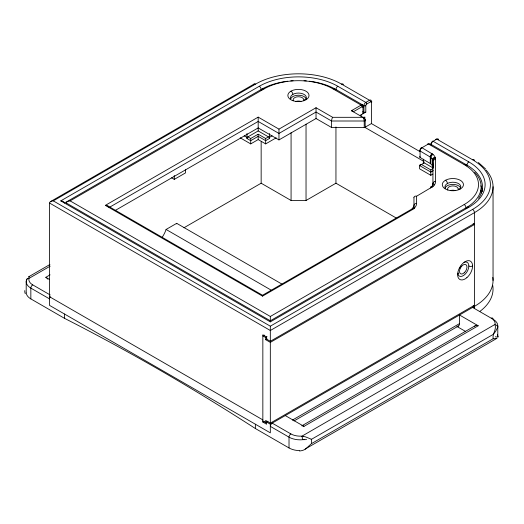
<?xml version="1.0" encoding="UTF-8"?>
<svg xmlns="http://www.w3.org/2000/svg" width="524" height="524" viewBox="0 0 524 524"><rect width="100%" height="100%" fill="white"/><g stroke="black" fill="none" stroke-linecap="round" stroke-linejoin="round"><path stroke-width="0.79" d="M26.2 281.44L26.2 292.569M262.537 295.503L262.537 296.132L414.117 208.618L414.674 207.766A2.646 1.972 38.1 0 0 412.257 209.299L412.237 209.338M493.045 186.741L493.045 280.445M497.8 336.408L497.793 325.974M492.829 277.412A63.463 36.641 0 0 1 474.456 306.35L270.325 424.204L270.325 432.844L49.544 305.381L49.544 203.037L49.983 202.022L51.345 201.19L53.284 200.875L255.548 84.102A60.764 35.082 0 0 1 341.543 84.115M66.371 203.443L66.555 202.375L67.472 201.511L70.111 200.875L263.958 88.962A48.909 28.237 0 0 1 333.14 88.962A2.646 1.526 -60 0 1 334.987 89.663M435.601 158.215A2.666 2.155 -13.6 0 0 432.935 160.58L432.909 168.08L432.621 159.971A2.646 2.089 -24.7 0 1 435.182 157.423L435.601 158.209L435.595 181.448A15.825 9.137 0 0 1 434.389 184.965M50.094 297.056A2.646 1.526 -60 0 0 49.544 298.903L30.844 288.108A15.864 9.163 0 0 1 26.357 280.333L27.523 278.493M497.328 328.089L495.645 331.358L493.156 334.423L311.459 439.322L311.066 439.138M496.628 338.497L493.156 338.74L311.459 443.638L306.226 448.426M430.728 187.867L430.78 187.808A2.646 1.873 44.8 0 1 433.079 186.413L416.606 196.218A2.771 2.089 35.6 0 0 413.888 197.725M412.264 209.299L412.414 209.128A2.646 1.906 42.6 0 1 414.753 207.681A16.159 9.327 0 0 0 416.613 203.384L416.606 196.218M50.409 201.655L254.225 83.971M478.523 198.301A52.885 30.536 0 0 0 466.976 165.145L431.239 144.519A1.323 0.766 0 0 1 431.239 143.438A1.317 0.76 -60 0 1 432.176 141.821A1.323 0.766 60 0 1 433.112 141.277L468.842 161.909A55.518 32.049 0 0 1 468.842 207.249L270.325 321.867L60.764 200.875L259.288 86.263A55.518 32.049 0 0 1 337.816 86.263L365.798 102.416A1.323 0.766 60 0 1 366.735 104.034A1.317 0.76 -60 0 0 365.798 105.652L365.798 112.129L360.23 115.346M64.504 203.037L261.155 89.499A52.885 30.536 0 0 1 287.715 81.207M262.537 296.132L105.337 205.369L258.188 117.127L278.964 129.127L316.031 107.728L332.648 117.317L362.903 117.317A1.323 0.766 -60 0 1 363.839 117.861L364.278 118.169M109.739 207.144L258.188 121.444L278.964 133.443L316.031 112.044L331.548 121.005L364.226 121.005A1.323 0.766 0 0 0 365.444 120.533A1.323 0.766 0 0 0 365.163 119.701L365.163 126.179A1.323 0.766 0 0 1 365.444 127.011A1.323 0.766 0 0 1 364.226 127.483L331.548 127.483L316.031 118.522L278.964 139.921L258.188 127.922L115.064 210.55M171.584 177.826L174.282 179.385L185.503 172.907L185.503 169.776M246.968 138.5A1.323 0.766 -60 0 1 247.898 136.882L258.188 130.941L268.471 136.882A1.323 0.766 60 0 1 269.401 138.5L265.661 140.661L258.188 136.338L250.708 140.661L246.968 138.5L246.968 133.509M240.189 137.825L250.708 143.897L258.188 139.581L265.661 143.897L276.181 137.825M268.471 136.882L265.661 138.5L258.188 134.183L250.708 138.5L247.898 136.882M269.401 137.419L272.126 135.847M50.245 294.986L32.717 284.866A13.218 7.631 0 0 1 28.912 278.722L28.794 276.711L49.931 264.502M50.173 266.153L28.977 278.388A2.646 2.135 13.9 0 0 26.357 280.333M47.854 279.194A5.286 3.052 60 0 0 45.804 277.307L50.055 274.858M353.314 111.782L362.058 106.732A1.317 0.76 -60 0 1 362.988 107.276M366.735 104.034L370.475 101.872A1.317 0.76 -60 0 1 371.405 102.416A1.323 0.766 0 0 0 371.405 101.335A2.646 1.526 -60 0 0 369.538 100.254L341.556 84.102A2.646 1.526 -60 0 1 343.358 84.633M50.127 296.407L49.544 296.741L262.845 419.888M162.034 237.477A18.51 10.69 -60 0 0 166.082 229.46L176.693 223.335L282.312 284.309M363.617 117.71L364.861 116.99L364.861 118.581M183.95 227.776L261.155 183.203L291.075 200.476L306.036 200.476L335.95 183.203L396.688 218.272M419.96 151.606L371.405 123.572L364.861 127.352L423.975 161.477M421.008 148.266A1.323 0.766 60 0 1 421.944 147.729L432.955 154.351A2.646 1.86 -45.6 0 0 430.676 157.292L430.676 163.763L420.071 157.442L420.071 150.964A1.323 0.766 0 0 1 420.071 149.884A1.317 0.76 -60 0 1 421.008 148.272L428.436 143.976A2.646 1.526 -60 0 1 430.237 144.506M432.903 174.079L430.807 175.291L419.593 168.813L419.593 165.571L424.263 162.872L432.948 167.89M432.916 168.676L430.807 169.894L421.46 164.497M419.593 165.571L430.807 172.049L433.302 170.614M412.368 208.749L262.537 295.254L107.728 205.873L105.409 205.375M70.111 200.875L270.325 316.47L464.172 204.55A48.909 28.237 0 0 0 464.166 164.608M53.284 200.875L270.325 326.183L472.583 209.41A60.764 35.082 0 0 0 472.563 159.761L436.852 139.122L433.112 141.277A2.646 1.526 -60 0 0 431.239 144.519M264.26 335.078L262.845 335.897L265.648 337.522L267.063 336.703M265.648 337.522L265.648 339.676L267.063 338.858M270.325 424.204L266.585 422.049L266.585 424.204L262.845 422.049L262.845 334.816L266.585 336.978L266.585 339.139L270.325 341.294L474.456 223.44M265.648 339.676L270.325 342.375L474.456 224.521L473.12 223.748M262.845 422.049L264.26 421.231M262.845 420.969L265.648 422.586L268 421.231M265.648 422.586L265.648 420.431L270.325 423.13L474.456 305.276M292.366 420.117L459.496 323.622L459.496 314.99L478.196 325.784L303.979 426.366A5.286 3.052 60 0 0 301.935 425.888M294.023 420.949L458.402 326.046M302.04 425.698L475.55 325.522M305.132 449.075L497.027 338.281M28.82 276.698L29.573 276.783M303.16 439.708L303.56 439.682M303.933 439.669L306.573 439.61M60.764 200.875L63.09 201.347L64.4 202.526M310.85 439.04L305.407 436.82L301.575 436.119A13.218 7.631 0 0 1 290.892 433.924L272.192 423.13A2.646 1.526 -60 0 0 270.325 426.366L289.019 437.16A15.864 9.163 0 0 0 302.486 439.754L302.112 436.079L495.095 324.376A13.218 7.631 0 0 0 491.283 318.225L472.583 307.431A2.646 1.526 -60 0 1 474.325 307.791M107.728 205.873L109.044 207.249M333.146 88.962L361.121 105.114A2.646 1.526 -60 0 1 362.994 106.195L362.994 113.747A1.323 0.766 0 0 0 362.994 112.673M362.765 111.455L363.925 112.129A1.323 0.766 0 0 0 365.798 112.129M363.839 117.861L351.44 110.702L361.121 105.114A1.323 0.766 60 0 1 362.058 106.732M244.243 135.847L246.968 137.419M473.205 305.636L474.456 306.35M457 326.504L465.613 331.476M166.082 229.46L271.701 290.44M66.371 203.037L270.325 320.786L466.039 207.792A51.562 29.77 0 0 0 474.665 172.291M49.544 203.037L270.325 330.5L474.456 212.646A63.463 36.641 0 0 0 486.049 170.018M45.804 277.307L49.544 279.469M285.279 415.571L303.979 426.366M26.226 292.936A15.864 9.163 0 0 0 30.844 298.903L64.504 318.33A2279.786 1316.242 60 0 1 255.365 428.527L289.019 447.954A15.864 9.163 0 0 0 299.355 450.627M478.379 162.492L485.604 168.97M364.429 118.313L365.156 119.629M430.676 157.292L420.071 150.964A2.627 1.52 -60 0 1 421.944 147.735M432.948 167.058L432.621 159.971M432.942 184.579L432.909 161.602A2.646 2.161 1 0 1 435.555 159.46M493.156 338.74C492.121 333.939 496.732 329.655 495.036 324.749A2.646 2.135 13.9 0 1 497.643 327.081A15.864 9.163 0 0 0 493.726 319.653M474.456 307.837L474.456 212.646A2.646 1.526 60 0 0 472.583 209.41M466.976 165.957L466.976 165.145A2.646 1.526 -60 0 1 468.842 161.909M466.039 208.192L466.039 207.792A2.646 1.526 60 0 0 464.172 204.55M435.116 181.487A2.64 2.161 0.1 0 0 432.948 183.603L432.948 185.221M432.575 159.853L432.575 166.331A13.539 7.814 0 0 0 431.874 165.053A13.1 7.565 0 0 0 430.794 163.874L430.794 157.397A2.646 1.814 -48.3 0 1 433.014 154.41A15.746 9.091 0 0 1 434.311 155.825A16.257 9.386 0 0 1 435.156 157.357A2.646 2.109 -21.1 0 0 432.575 159.853A13.539 7.814 0 0 0 431.874 158.576A13.1 7.565 0 0 0 430.794 157.397M431.239 143.438L431.239 145.325M430.807 170.084L430.807 171.865M430.807 172.049L430.807 175.291M430.256 163.311L430.256 156.833A2.659 1.742 -52.1 0 1 432.405 153.761M423.333 159.204L423.333 163.416M413.96 197.744L413.96 207.144M371.405 101.335L371.405 123.572M364.226 121.005L364.226 127.483M363.925 112.129L363.925 105.652A2.646 1.526 -60 0 1 365.798 102.416L369.538 100.254A1.323 0.766 60 0 1 370.475 101.872M361.121 114.828L361.121 116.269M335.95 89.905L335.95 89.499A2.646 1.526 -60 0 1 337.823 86.263M335.95 126.946L335.95 183.203M331.548 127.483L331.548 121.005A2.771 0.865 -76.6 0 1 332.642 117.383M316.031 107.728L316.031 118.522M311.459 439.322L311.459 443.638M306.036 124.155L306.036 200.476M291.075 132.723L291.075 200.476M289.019 447.954L289.019 437.16A2.646 1.526 -60 0 1 290.892 433.924M278.964 129.127L278.964 139.921M270.325 316.47L270.325 321.867M270.325 326.183L270.325 341.294M270.325 342.375L270.325 423.13M269.401 133.509L269.401 138.5M265.661 138.69L265.661 140.471M265.661 140.661L265.661 143.897M261.155 90.311L261.155 89.499A2.646 1.526 60 0 0 259.288 86.263M261.155 141.749L261.155 183.203M258.188 117.127L258.188 130.941M258.188 134.373L258.188 136.155M258.188 136.338L258.188 139.581M255.365 424.204L255.365 428.527M250.708 138.69L250.708 140.471M250.708 140.661L250.708 143.897M176.693 223.335L176.693 223.872M174.282 175.475L174.282 179.385M64.504 314.014L64.504 318.33M30.844 298.903L30.844 288.108A2.646 1.526 -60 0 1 32.717 284.866M460.95 266.041A5.286 3.052 -60 0 1 459.672 268.412M464.061 262.334A7.932 4.578 -60 0 1 468.842 266.244A7.932 4.578 -60 0 1 463.602 275.467A7.932 4.578 -60 0 1 457.707 273.515M472.583 265.976A2.646 1.526 0 0 1 468.842 265.976M458.277 272.919A2.646 1.493 1.1 0 1 457.629 274.419M480.868 190.14A51.562 29.77 0 0 1 481.143 193.218M432.948 183.603A13.355 7.709 0 0 1 431.953 186.544A13.028 7.526 0 0 1 430.911 187.697A2.646 1.821 47.7 0 1 433.138 186.354A15.524 8.96 0 0 0 434.383 184.965M416.606 203.377A2.646 2.161 0.3 0 0 413.96 205.532A13.46 7.768 0 0 1 412.427 209.128M411.936 209.325A2.679 1.834 48.2 0 1 414.117 208.637M362.909 117.435A2.744 1.002 73.9 0 1 364.252 120.893M435.084 181.35A2.633 2.306 2.8 0 1 435.562 181.311M430.407 187.847A2.659 1.755 51.7 0 1 432.529 187.035M466.006 165.309A2.646 1.526 -60 0 0 464.172 164.608L428.436 143.976A1.323 0.766 60 0 0 427.519 144.329M262.098 89.853A2.646 1.526 60 0 1 263.958 88.962M445.112 188.024A7.932 4.578 0 0 1 452.874 184.383A7.932 4.578 0 0 1 460.642 188.024M447.837 189.885A5.286 3.052 0 0 1 452.336 185.922A5.286 3.052 0 0 1 458.133 189.275M450.771 190.474A5.286 3.052 0 0 1 454.976 190.474M290.676 98.859A7.932 4.578 0 0 1 298.444 95.224A7.932 4.578 0 0 1 306.206 98.859M293.27 100.425A5.286 3.052 0 0 1 298.444 96.75A5.286 3.052 0 0 1 303.619 100.425M295.877 101.446A5.286 3.052 0 0 1 301.012 101.446M445.315 188.188A7.932 4.578 0 0 1 452.467 182.228A7.932 4.578 0 0 1 460.642 187.743M445.564 180.23A2.646 1.493 61.1 0 1 447.391 183.492M290.676 98.578A7.932 4.578 0 0 1 298.778 93.062A7.932 4.578 0 0 1 306.042 98.957M290.964 91.163A2.646 1.526 60 0 1 292.831 94.405M458.552 189.485A2.646 1.526 60 0 1 460.354 188.961M304.208 100.431A2.646 1.559 58.9 0 1 306.088 99.704M423.346 163.226A1.323 0.766 60 0 1 424.263 162.872M419.645 165.191A1.755 1.434 0 0 1 421.427 164.634M420.071 157.442A1.323 0.766 0 0 1 419.993 156.414M362.994 106.195A1.323 0.766 0 0 1 362.994 107.276M351.48 110.839A1.755 1.434 0 0 1 353.261 111.402M459.496 323.622A5.286 3.052 60 0 1 457.131 326.275M25.283 293.682A12.157 7.159 -46.3 0 1 24.785 290.597M306.298 448.518A12.157 12.111 34.8 0 1 299.368 450.961M303.082 436.623A17.096 1.33 1.4 0 1 301.392 436.61M497.486 334.764A15.864 9.163 0 0 1 497.774 336.067M498.566 336.742A12.157 4.015 38.2 0 1 495.311 336.762M474.718 326.504A5.286 3.052 60 0 1 478.196 325.784M302.551 439.485A9.399 3.282 -7.2 0 1 303.285 439.44M303.658 439.577A10.703 2.463 -5.8 0 1 304.038 439.557M497.924 326.779A9.478 2.469 -54.6 0 1 497.846 327.173M491.283 318.225A2.646 1.526 -60 0 1 493.123 318.933M497.708 327.513A10.644 3.334 -50.5 0 1 497.604 327.854M480.862 185.745A52.885 30.536 0 0 1 482.394 191.633M492.704 285.298A63.463 36.641 0 0 1 480.141 311.223M290.774 80.886A52.885 30.536 0 0 1 293.093 80.722M304.018 80.722A52.885 30.536 0 0 1 306.33 80.886M309.389 81.207A52.885 30.536 0 0 1 335.95 89.499L363.925 105.652A1.323 0.766 0 0 0 365.798 105.652M472.583 159.748A2.646 1.526 -60 0 1 474.423 160.455M438.647 139.646A2.646 1.526 -60 0 0 436.852 139.122A1.323 0.766 60 0 0 435.916 139.659M253.708 84.809A2.646 1.526 60 0 1 255.548 84.102M467.008 207.956A2.646 1.526 60 0 1 468.842 207.249M435.961 139.639A1.317 0.76 -60 0 1 436.636 139.639M464.205 272.827A5.286 3.052 -60 0 0 465.882 264.633A5.286 3.052 -60 0 0 459.62 270.181A5.286 3.052 -60 0 0 464.205 272.827M466.864 277.674A10.578 6.105 -60 0 0 470.526 261.214A10.578 6.105 -60 0 0 457.93 272.002A10.578 6.105 -60 0 0 466.864 277.674M447.365 189.858A10.578 6.105 0 0 0 463.452 184.795A10.578 6.105 0 0 0 447.81 179.28A10.578 6.105 0 0 0 447.365 189.858M293.152 100.772A10.578 6.105 0 0 0 309.016 95.479A10.578 6.105 0 0 0 293.152 90.194A10.578 6.105 0 0 0 293.152 100.772"/></g></svg>
